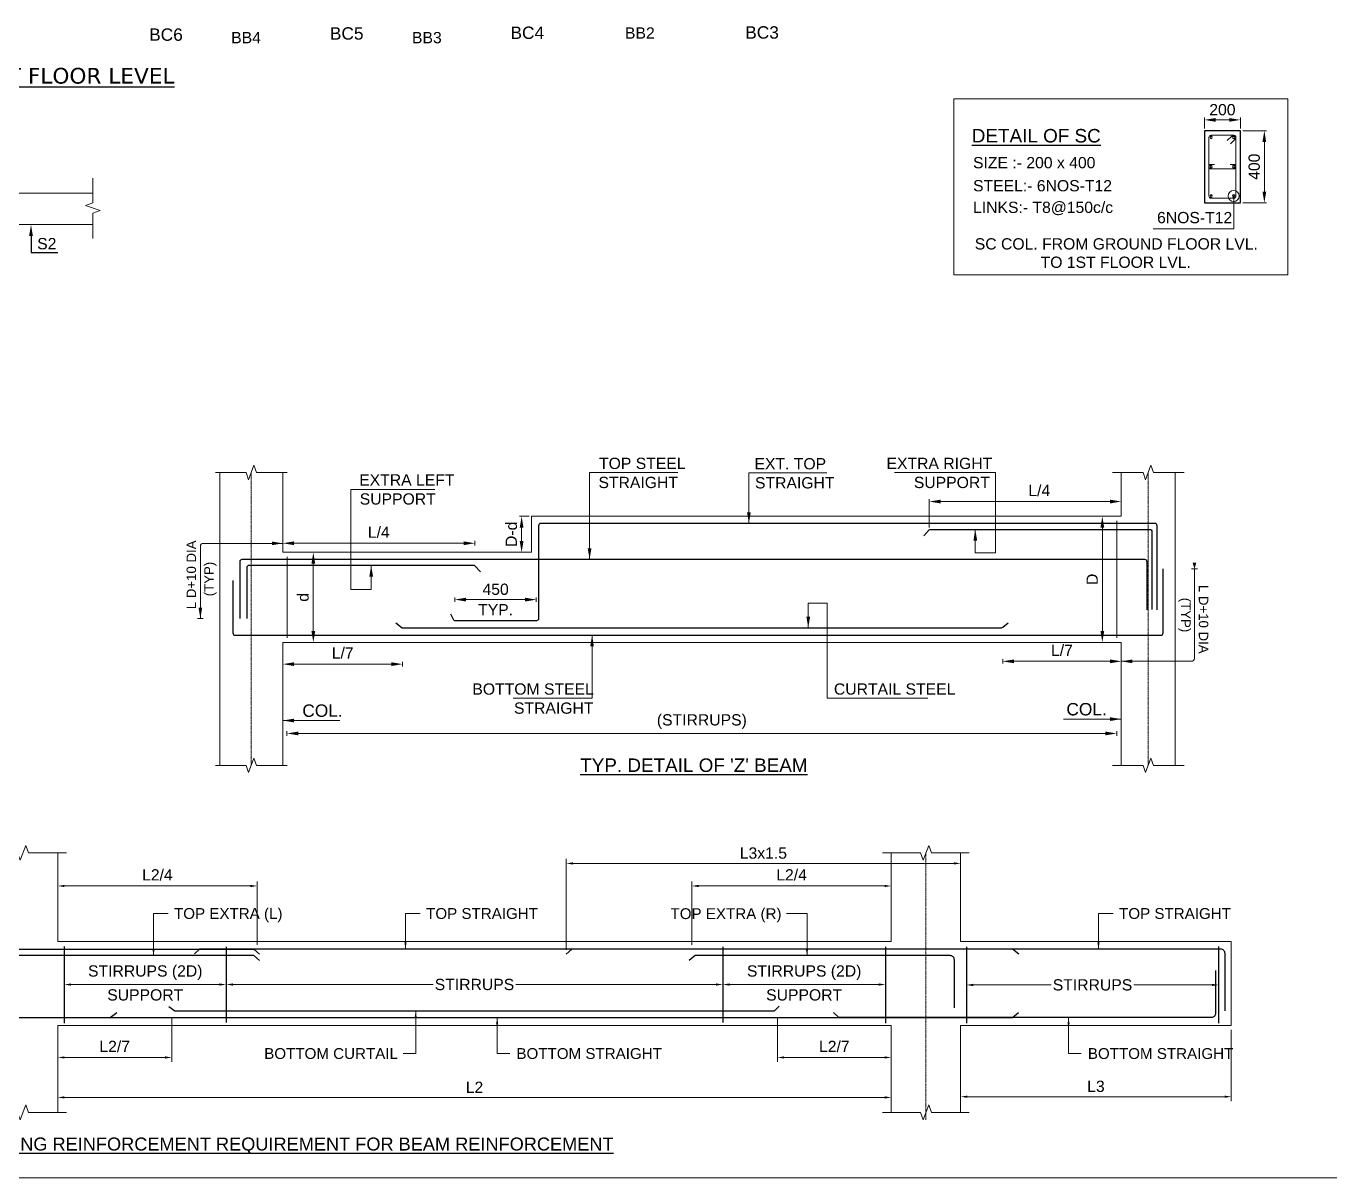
# Model space of a CAD drawing. Header units: metres. Extents: x 212016 to 305808, y -1779784 to -1707414.
# Drawn here: x 235580 to 264535, y -1779784 to -1754215 of the extents above; entities that cross this region are included whole.
import ezdxf
from ezdxf.enums import TextEntityAlignment as Align

# ---------------------------------------------------------------- set-up
doc = ezdxf.new("R2010")
doc.units = ezdxf.units.M
doc.header["$LTSCALE"] = 15
doc.header["$MEASUREMENT"] = 0
doc.header["$PDMODE"] = 35
doc.header["$PDSIZE"] = -10
doc.linetypes.add('DASHDOT', pattern=[25.4, 12.7, -6.35, 0, -6.35])
doc.linetypes.add('HIDDEN', pattern=[0.375, 0.25, -0.125])
for name, color, linetype, lineweight in [('BEAM NO_ASC', 7, 'Continuous', 20), ('BEAM SECTION_ASC', 10, 'Continuous', 9), ('BEAM_ASC', 1, 'Continuous', 20), ('CENTERLINE_ASC', 250, 'DASHDOT', 0), ('COLUMN FLOATING_ASC', 6, 'Continuous', 30), ('COLUMN NO._ASC', 7, 'Continuous', 25), ('COLUMN SECTION_ASC', 132, 'Continuous', 9), ('DIMENSION_ASC', 251, 'Continuous', 9), ('DUCT_ASC', 253, 'HIDDEN', 13), ('HATCH_ASC', 253, 'Continuous', 5), ('LEADER_ASC', 152, 'Continuous', 15), ('LINKS_ASC', 22, 'Continuous', 20), ('NEW COLUMN NO._ ASC', 7, 'Continuous', 25), ('STEEL MAIN_ASC', 4, 'Continuous', 30), ('STIRRUPS_ASC', 22, 'Continuous', 5), ('TEXT HEADER_ASC', 7, 'Continuous', 25), ('TEXT SCHEDULE_ASC', 7, 'Continuous', 5), ('TEXT_ASC', 7, 'Continuous', 25), ('VIEWPORT_ASC', 6, 'Continuous', 15)]:
    doc.layers.add(name, color=color, linetype=linetype, lineweight=lineweight)
doc.layers.add('Link And Stirrups', color=4, linetype='Continuous')
doc.styles.add('3 MM', font='verdana.ttf', dxfattribs={"height": 3})
doc.styles.add('ASC_DIMENSION', font='swiss.ttf', dxfattribs={"height": 250})
doc.styles.add('STANDERD ASC', font='swiss.ttf', dxfattribs={"height": 250})
doc.dimstyles.new('ASC_100mm', dxfattribs={"dimtxt": 250, "dimasz": 250, "dimexe": 50, "dimexo": 50, "dimgap": 100, "dimtad": 1, "dimdec": 0, "dimzin": 0, "dimdsep": 46, "dimtxsty": 'ASC_DIMENSION', "dimcen": 0, "dimclrd": 256, "dimclre": 256, "dimclrt": 7, "dimadec": 0, "dimazin": 0, "dimtfac": 1, "dimtdec": 0, "dimtofl": 0, "dimtmove": 0, "dimatfit": 2, "dimfxl": 1, "dimtolj": 1, "dimtzin": 0, "dimlwd": -1, "dimlwe": -1, "dimarcsym": 1})
doc.dimstyles.new('ASC_MM', dxfattribs={"dimtxt": 210, "dimasz": 150, "dimexe": 50, "dimexo": 50, "dimgap": 100, "dimtad": 1, "dimdec": 0, "dimzin": 0, "dimdsep": 46, "dimtxsty": 'ASC_DIMENSION', "dimcen": 0, "dimclrd": 256, "dimclre": 256, "dimclrt": 7, "dimadec": 0, "dimazin": 0, "dimtfac": 1, "dimtdec": 0, "dimtofl": 0, "dimtmove": 0, "dimatfit": 2, "dimfxl": 1, "dimtolj": 1, "dimtzin": 0, "dimlwd": -1, "dimlwe": -1, "dimarcsym": 1})

# ---------------------------------------------------------------- blocks, each defined once
blk = doc.blocks.new('*D80')
at = {"layer": 'Defpoints', "color": 0, "lineweight": -3, "transparency": 16777216}
for p in [(236282, -1777861), (254794, -1777861), (254794, -1777997)]:
    blk.add_point(p, dxfattribs=at)
at = {"layer": 'DIMENSION_ASC', "transparency": 16777216}
for p, q in [((236282, -1777961), (236282, -1778097)), ((236432, -1777997), (254644, -1777997)), ((254794, -1777961), (254794, -1778097))]:
    blk.add_line(p, q, dxfattribs=at)
at = {"layer": 'DIMENSION_ASC', "lineweight": -3, "transparency": 16777216}
for points in [[(236432, -1777972), (236432, -1778022), (236282, -1777997)], [(254644, -1777972), (254644, -1778022), (254794, -1777997)]]:
    blk.add_solid(points, dxfattribs=at)
at = {"layer": 'DIMENSION_ASC', "color": 7, "transparency": 16777216, "insert": (245538, -1777772), "char_height": 250, "attachment_point": 5, "style": 'ASC_DIMENSION'}
blk.add_mtext('\\A1;L2', dxfattribs=at)
blk = doc.blocks.new('*D82')
at = {"layer": 'Defpoints', "color": 0, "lineweight": -3, "transparency": 16777216}
for p in [(236282, -1773303), (236282, -1773750), (240710, -1774706)]:
    blk.add_point(p, dxfattribs=at)
at = {"layer": 'DIMENSION_ASC', "transparency": 16777216}
for p, q in [((236282, -1773650), (236282, -1773203)), ((240710, -1774606), (240710, -1773203)), ((240560, -1773303), (236432, -1773303))]:
    blk.add_line(p, q, dxfattribs=at)
at = {"layer": 'DIMENSION_ASC', "lineweight": -3, "transparency": 16777216}
for points in [[(236432, -1773278), (236432, -1773328), (236282, -1773303)], [(240560, -1773278), (240560, -1773328), (240710, -1773303)]]:
    blk.add_solid(points, dxfattribs=at)
at = {"layer": 'DIMENSION_ASC', "color": 7, "transparency": 16777216, "insert": (238496, -1773058), "char_height": 250, "attachment_point": 5, "style": 'ASC_DIMENSION'}
blk.add_mtext('\\A1;L2/4', dxfattribs=at)
blk = doc.blocks.new('*D74')
at = {"layer": 'Defpoints', "color": 0, "lineweight": -3, "transparency": 16777216}
for p in [(238813, -1776130), (236282, -1777110), (236282, -1777634)]:
    blk.add_point(p, dxfattribs=at)
at = {"layer": 'DIMENSION_ASC', "transparency": 16777216}
for p, q in [((238813, -1776230), (238813, -1777210)), ((236282, -1777534), (236282, -1777010)), ((238663, -1777110), (236432, -1777110))]:
    blk.add_line(p, q, dxfattribs=at)
at = {"layer": 'DIMENSION_ASC', "lineweight": -3, "transparency": 16777216}
for points in [[(236432, -1777085), (236432, -1777135), (236282, -1777110)], [(238663, -1777085), (238663, -1777135), (238813, -1777110)]]:
    blk.add_solid(points, dxfattribs=at)
at = {"layer": 'DIMENSION_ASC', "color": 7, "transparency": 16777216, "insert": (237548, -1776866), "char_height": 250, "attachment_point": 5, "style": 'ASC_DIMENSION'}
blk.add_mtext('\\A1;L2/7', dxfattribs=at)
blk = doc.blocks.new('*D75')
at = {"layer": 'Defpoints', "color": 0, "lineweight": -3, "transparency": 16777216}
for p in [(252264, -1776130), (254794, -1777110), (254794, -1777634)]:
    blk.add_point(p, dxfattribs=at)
at = {"layer": 'DIMENSION_ASC', "transparency": 16777216}
for p, q in [((252264, -1776230), (252264, -1777210)), ((252414, -1777110), (254644, -1777110)), ((254794, -1777534), (254794, -1777010))]:
    blk.add_line(p, q, dxfattribs=at)
at = {"layer": 'DIMENSION_ASC', "lineweight": -3, "transparency": 16777216}
for points in [[(252414, -1777085), (252414, -1777135), (252264, -1777110)], [(254644, -1777085), (254644, -1777135), (254794, -1777110)]]:
    blk.add_solid(points, dxfattribs=at)
at = {"layer": 'DIMENSION_ASC', "color": 7, "transparency": 16777216, "insert": (253529, -1776866), "char_height": 250, "attachment_point": 5, "style": 'ASC_DIMENSION'}
blk.add_mtext('\\A1;L2/7', dxfattribs=at)
blk = doc.blocks.new('*D76')
at = {"layer": 'Defpoints', "color": 0, "lineweight": -3, "transparency": 16777216}
for p in [(262345, -1776400), (256334, -1777351), (256334, -1777981)]:
    blk.add_point(p, dxfattribs=at)
at = {"layer": 'DIMENSION_ASC', "transparency": 16777216}
for p, q in [((262345, -1776500), (262345, -1778081)), ((256334, -1777451), (256334, -1778081)), ((262195, -1777981), (256484, -1777981))]:
    blk.add_line(p, q, dxfattribs=at)
at = {"layer": 'DIMENSION_ASC', "lineweight": -3, "transparency": 16777216}
for points in [[(256484, -1777956), (256484, -1778006), (256334, -1777981)], [(262195, -1777956), (262195, -1778006), (262345, -1777981)]]:
    blk.add_solid(points, dxfattribs=at)
at = {"layer": 'DIMENSION_ASC', "color": 7, "transparency": 16777216, "insert": (259339, -1777752), "char_height": 250, "attachment_point": 5, "style": 'ASC_DIMENSION'}
blk.add_mtext('\\A1;L3', dxfattribs=at)
blk = doc.blocks.new('*D77')
at = {"layer": 'Defpoints', "color": 0, "lineweight": -3, "transparency": 16777216}
for p in [(254794, -1773303), (254794, -1773750), (250366, -1774706)]:
    blk.add_point(p, dxfattribs=at)
at = {"layer": 'DIMENSION_ASC', "transparency": 16777216}
for p, q in [((250366, -1774606), (250366, -1773203)), ((254794, -1773650), (254794, -1773203)), ((250516, -1773303), (254644, -1773303))]:
    blk.add_line(p, q, dxfattribs=at)
at = {"layer": 'DIMENSION_ASC', "lineweight": -3, "transparency": 16777216}
for points in [[(250516, -1773278), (250516, -1773328), (250366, -1773303)], [(254644, -1773278), (254644, -1773328), (254794, -1773303)]]:
    blk.add_solid(points, dxfattribs=at)
at = {"layer": 'DIMENSION_ASC', "color": 7, "transparency": 16777216, "insert": (252580, -1773058), "char_height": 250, "attachment_point": 5, "style": 'ASC_DIMENSION'}
blk.add_mtext('\\A1;L2/4', dxfattribs=at)
blk = doc.blocks.new('*D87')
at = {"layer": 'Defpoints', "color": 0, "lineweight": -3, "transparency": 16777216}
for p in [(247574, -1772802), (256334, -1774532), (247574, -1774818)]:
    blk.add_point(p, dxfattribs=at)
at = {"layer": 'DIMENSION_ASC', "transparency": 16777216}
for p, q in [((247574, -1774718), (247574, -1772702)), ((256184, -1772802), (247724, -1772802)), ((256334, -1774432), (256334, -1772702))]:
    blk.add_line(p, q, dxfattribs=at)
at = {"layer": 'DIMENSION_ASC', "lineweight": -3, "transparency": 16777216}
for points in [[(247724, -1772777), (247724, -1772827), (247574, -1772802)], [(256184, -1772777), (256184, -1772827), (256334, -1772802)]]:
    blk.add_solid(points, dxfattribs=at)
at = {"layer": 'DIMENSION_ASC', "color": 7, "transparency": 16777216, "insert": (251954, -1772574), "char_height": 250, "attachment_point": 5, "style": 'ASC_DIMENSION'}
blk.add_mtext('\\A1;L3x1.5', dxfattribs=at)
blk = doc.blocks.new('*D84')
at = {"layer": 'Defpoints', "color": 0, "lineweight": -3, "transparency": 16777216}
for p in [(236428, -1775491), (240023, -1775491), (240023, -1775491)]:
    blk.add_point(p, dxfattribs=at)
at = {"layer": 'DIMENSION_ASC', "transparency": 16777216}
blk.add_line((236578, -1775491), (239873, -1775491), dxfattribs=at)
at = {"layer": 'DIMENSION_ASC', "lineweight": -3, "transparency": 16777216}
for points in [[(236578, -1775466), (236578, -1775516), (236428, -1775491)], [(239873, -1775466), (239873, -1775516), (240023, -1775491)]]:
    blk.add_solid(points, dxfattribs=at)
at = {"layer": 'DIMENSION_ASC', "color": 7, "transparency": 16777216, "char_height": 250, "attachment_point": 5, "style": 'ASC_DIMENSION'}
for s, insert in [('\\A1;STIRRUPS (2D)', (238226, -1775227)), ('\\A1;SUPPORT', (238226, -1775723))]:
    blk.add_mtext(s, dxfattribs=dict(at, insert=insert))
blk = doc.blocks.new('*D85')
at = {"layer": 'Defpoints', "color": 0, "lineweight": -3, "transparency": 16777216}
for p in [(240023, -1775491), (251053, -1775483), (251053, -1775491)]:
    blk.add_point(p, dxfattribs=at)
at = {"layer": 'DIMENSION_ASC', "transparency": 16777216}
for p, q in [((240173, -1775491), (244621, -1775491)), ((250903, -1775491), (246455, -1775491)), ((251053, -1775483), (251053, -1775491))]:
    blk.add_line(p, q, dxfattribs=at)
at = {"layer": 'DIMENSION_ASC', "lineweight": -3, "transparency": 16777216}
for points in [[(240173, -1775466), (240173, -1775516), (240023, -1775491)], [(250903, -1775466), (250903, -1775516), (251053, -1775491)]]:
    blk.add_solid(points, dxfattribs=at)
at = {"layer": 'DIMENSION_ASC', "color": 7, "transparency": 16777216, "insert": (245538, -1775491), "char_height": 250, "attachment_point": 5, "style": 'ASC_DIMENSION'}
blk.add_mtext('\\A1;STIRRUPS', dxfattribs=at)
blk = doc.blocks.new('*D86')
at = {"layer": 'Defpoints', "color": 0, "lineweight": -3, "transparency": 16777216}
for p in [(251053, -1775483), (254665, -1775491), (254665, -1775492)]:
    blk.add_point(p, dxfattribs=at)
at = {"layer": 'DIMENSION_ASC', "transparency": 16777216}
for p, q in [((251053, -1775483), (251053, -1775491)), ((251203, -1775491), (254515, -1775491)), ((254665, -1775492), (254665, -1775491))]:
    blk.add_line(p, q, dxfattribs=at)
at = {"layer": 'DIMENSION_ASC', "lineweight": -3, "transparency": 16777216}
for points in [[(251203, -1775466), (251203, -1775516), (251053, -1775491)], [(254515, -1775466), (254515, -1775516), (254665, -1775491)]]:
    blk.add_solid(points, dxfattribs=at)
at = {"layer": 'DIMENSION_ASC', "color": 7, "transparency": 16777216, "char_height": 250, "attachment_point": 5, "style": 'ASC_DIMENSION'}
for s, insert in [('\\A1;STIRRUPS (2D)', (252859, -1775227)), ('\\A1;SUPPORT', (252859, -1775723))]:
    blk.add_mtext(s, dxfattribs=dict(at, insert=insert))
blk = doc.blocks.new('*D92')
at = {"layer": 'Defpoints', "color": 0, "lineweight": -3, "transparency": 16777216}
for p in [(256463, -1775500), (262063, -1775500), (262063, -1775500)]:
    blk.add_point(p, dxfattribs=at)
at = {"layer": 'DIMENSION_ASC', "transparency": 16777216}
for p, q in [((256613, -1775500), (258346, -1775500)), ((261913, -1775500), (260179, -1775500))]:
    blk.add_line(p, q, dxfattribs=at)
at = {"layer": 'DIMENSION_ASC', "lineweight": -3, "transparency": 16777216}
for points in [[(256613, -1775475), (256613, -1775525), (256463, -1775500)], [(261913, -1775475), (261913, -1775525), (262063, -1775500)]]:
    blk.add_solid(points, dxfattribs=at)
at = {"layer": 'DIMENSION_ASC', "color": 7, "transparency": 16777216, "insert": (259263, -1775500), "char_height": 250, "attachment_point": 5, "style": 'ASC_DIMENSION'}
blk.add_mtext('\\A1;STIRRUPS', dxfattribs=at)
blk = doc.blocks.new('*D93')
at = {"layer": 'Defpoints', "color": 0, "lineweight": -3, "transparency": 16777216}
for p in [(259901, -1765096), (259481, -1767896), (259901, -1767896)]:
    blk.add_point(p, dxfattribs=at)
at = {"layer": 'DIMENSION_ASC', "transparency": 16777216}
for p, q in [((259531, -1765096), (259431, -1765096)), ((259481, -1765346), (259481, -1767646)), ((259531, -1767896), (259431, -1767896))]:
    blk.add_line(p, q, dxfattribs=at)
at = {"layer": 'DIMENSION_ASC', "lineweight": -3, "transparency": 16777216}
for points in [[(259439, -1765346), (259523, -1765346), (259481, -1765096)], [(259439, -1767646), (259523, -1767646), (259481, -1767896)]]:
    blk.add_solid(points, dxfattribs=at)
at = {"layer": 'DIMENSION_ASC', "color": 7, "transparency": 16777216, "insert": (259256, -1766496), "char_height": 250, "attachment_point": 5, "rotation": 90, "style": 'ASC_DIMENSION'}
blk.add_mtext('\\A1;D', dxfattribs=at)
blk = doc.blocks.new('*D94')
at = {"layer": 'Defpoints', "color": 0, "lineweight": -3, "transparency": 16777216}
for p in [(241373, -1767775), (259801, -1767775), (259801, -1769917)]:
    blk.add_point(p, dxfattribs=at)
at = {"layer": 'DIMENSION_ASC', "transparency": 16777216}
for p, q in [((241373, -1769867), (241373, -1769967)), ((241623, -1769917), (259551, -1769917)), ((259801, -1769867), (259801, -1769967))]:
    blk.add_line(p, q, dxfattribs=at)
at = {"layer": 'DIMENSION_ASC', "lineweight": -3, "transparency": 16777216}
for points in [[(241623, -1769876), (241623, -1769959), (241373, -1769917)], [(259551, -1769876), (259551, -1769959), (259801, -1769917)]]:
    blk.add_solid(points, dxfattribs=at)
at = {"layer": 'DIMENSION_ASC', "color": 7, "transparency": 16777216, "insert": (250587, -1769653), "char_height": 250, "attachment_point": 5, "style": 'ASC_DIMENSION'}
blk.add_mtext('\\A1;(STIRRUPS)', dxfattribs=at)
blk = doc.blocks.new('*D98')
at = {"layer": 'Defpoints', "color": 0, "lineweight": -3, "transparency": 16777216}
for p in [(245102, -1766946), (245102, -1767416), (246911, -1767416)]:
    blk.add_point(p, dxfattribs=at)
at = {"layer": 'DIMENSION_ASC', "transparency": 16777216}
for p, q in [((245102, -1766996), (245102, -1766896)), ((246661, -1766946), (245352, -1766946)), ((246911, -1766996), (246911, -1766896))]:
    blk.add_line(p, q, dxfattribs=at)
at = {"layer": 'DIMENSION_ASC', "lineweight": -3, "transparency": 16777216}
for points in [[(245352, -1766904), (245352, -1766988), (245102, -1766946)], [(246661, -1766904), (246661, -1766988), (246911, -1766946)]]:
    blk.add_solid(points, dxfattribs=at)
at = {"layer": 'DIMENSION_ASC', "color": 7, "transparency": 16777216, "char_height": 250, "attachment_point": 5, "style": 'ASC_DIMENSION'}
for s, insert in [('\\A1;450', (246007, -1766718)), ('\\A1;TYP.', (246007, -1767171))]:
    blk.add_mtext(s, dxfattribs=dict(at, insert=insert))
blk = doc.blocks.new('*D95')
at = {"layer": 'Defpoints', "color": 0, "lineweight": -3, "transparency": 16777216}
for p in [(257269, -1767555), (259901, -1767896), (259901, -1768316)]:
    blk.add_point(p, dxfattribs=at)
at = {"layer": 'DIMENSION_ASC', "transparency": 16777216}
for p, q in [((257269, -1768266), (257269, -1768366)), ((259901, -1768266), (259901, -1768366)), ((257519, -1768316), (259651, -1768316))]:
    blk.add_line(p, q, dxfattribs=at)
at = {"layer": 'DIMENSION_ASC', "lineweight": -3, "transparency": 16777216}
for points in [[(257519, -1768274), (257519, -1768358), (257269, -1768316)], [(259651, -1768274), (259651, -1768358), (259901, -1768316)]]:
    blk.add_solid(points, dxfattribs=at)
at = {"layer": 'DIMENSION_ASC', "color": 7, "transparency": 16777216, "insert": (258585, -1768072), "char_height": 250, "attachment_point": 5, "style": 'ASC_DIMENSION'}
blk.add_mtext('\\A1;L/7', dxfattribs=at)
blk = doc.blocks.new('*D96')
at = {"layer": 'Defpoints', "color": 0, "lineweight": -3, "transparency": 16777216}
for p in [(243941, -1767576), (241281, -1767896), (241281, -1768379)]:
    blk.add_point(p, dxfattribs=at)
at = {"layer": 'DIMENSION_ASC', "transparency": 16777216}
for p, q in [((241281, -1768329), (241281, -1768429)), ((243691, -1768379), (241531, -1768379)), ((243941, -1768329), (243941, -1768429))]:
    blk.add_line(p, q, dxfattribs=at)
at = {"layer": 'DIMENSION_ASC', "lineweight": -3, "transparency": 16777216}
for points in [[(241531, -1768337), (241531, -1768420), (241281, -1768379)], [(243691, -1768337), (243691, -1768420), (243941, -1768379)]]:
    blk.add_solid(points, dxfattribs=at)
at = {"layer": 'DIMENSION_ASC', "color": 7, "transparency": 16777216, "insert": (242611, -1768134), "char_height": 250, "attachment_point": 5, "style": 'ASC_DIMENSION'}
blk.add_mtext('\\A1;L/7', dxfattribs=at)
blk = doc.blocks.new('*D99')
at = {"layer": 'Defpoints', "color": 0, "lineweight": -3, "transparency": 16777216}
for p in [(245544, -1765695), (241281, -1766056), (245544, -1766194)]:
    blk.add_point(p, dxfattribs=at)
at = {"layer": 'DIMENSION_ASC', "transparency": 16777216}
for p, q in [((241281, -1765745), (241281, -1765645)), ((241531, -1765695), (245294, -1765695)), ((245544, -1765745), (245544, -1765645))]:
    blk.add_line(p, q, dxfattribs=at)
at = {"layer": 'DIMENSION_ASC', "lineweight": -3, "transparency": 16777216}
for points in [[(241531, -1765653), (241531, -1765737), (241281, -1765695)], [(245294, -1765653), (245294, -1765737), (245544, -1765695)]]:
    blk.add_solid(points, dxfattribs=at)
at = {"layer": 'DIMENSION_ASC', "color": 7, "transparency": 16777216, "insert": (243413, -1765451), "char_height": 250, "attachment_point": 5, "style": 'ASC_DIMENSION'}
blk.add_mtext('\\A1;L/4', dxfattribs=at)
blk = doc.blocks.new('*D97')
at = {"layer": 'Defpoints', "color": 0, "lineweight": -3, "transparency": 16777216}
for p in [(241281, -1765896), (241281, -1767896), (241959, -1767896)]:
    blk.add_point(p, dxfattribs=at)
at = {"layer": 'DIMENSION_ASC', "transparency": 16777216}
for p, q in [((241909, -1765896), (242009, -1765896)), ((241959, -1766146), (241959, -1767646)), ((241909, -1767896), (242009, -1767896))]:
    blk.add_line(p, q, dxfattribs=at)
at = {"layer": 'DIMENSION_ASC', "lineweight": -3, "transparency": 16777216}
for points in [[(241917, -1766146), (242001, -1766146), (241959, -1765896)], [(241917, -1767646), (242001, -1767646), (241959, -1767896)]]:
    blk.add_solid(points, dxfattribs=at)
at = {"layer": 'DIMENSION_ASC', "color": 7, "transparency": 16777216, "insert": (241731, -1766896), "char_height": 250, "attachment_point": 5, "rotation": 90, "style": 'ASC_DIMENSION'}
blk.add_mtext('\\A1;d', dxfattribs=at)
blk = doc.blocks.new('*D100')
at = {"layer": 'Defpoints', "color": 0, "lineweight": -3, "transparency": 16777216}
for p in [(246584, -1765096), (246801, -1765096), (246801, -1765896)]:
    blk.add_point(p, dxfattribs=at)
at = {"layer": 'DIMENSION_ASC', "transparency": 16777216}
for p, q in [((246751, -1765096), (246534, -1765096)), ((246584, -1765646), (246584, -1765346)), ((246751, -1765896), (246534, -1765896))]:
    blk.add_line(p, q, dxfattribs=at)
at = {"layer": 'DIMENSION_ASC', "lineweight": -3, "transparency": 16777216}
for points in [[(246543, -1765346), (246626, -1765346), (246584, -1765096)], [(246543, -1765646), (246626, -1765646), (246584, -1765896)]]:
    blk.add_solid(points, dxfattribs=at)
at = {"layer": 'DIMENSION_ASC', "color": 7, "transparency": 16777216, "insert": (246357, -1765496), "char_height": 250, "attachment_point": 5, "rotation": 90, "style": 'ASC_DIMENSION'}
blk.add_mtext('\\A1;D-d', dxfattribs=at)
blk = doc.blocks.new('*D101')
at = {"layer": 'Defpoints', "color": 0, "lineweight": -3, "transparency": 16777216}
for p in [(259901, -1764769), (259901, -1765096), (255639, -1765394)]:
    blk.add_point(p, dxfattribs=at)
at = {"layer": 'DIMENSION_ASC', "transparency": 16777216}
for p, q in [((255639, -1765344), (255639, -1764719)), ((255889, -1764769), (259651, -1764769)), ((259901, -1765046), (259901, -1764719))]:
    blk.add_line(p, q, dxfattribs=at)
at = {"layer": 'DIMENSION_ASC', "lineweight": -3, "transparency": 16777216}
for points in [[(255889, -1764728), (255889, -1764811), (255639, -1764769)], [(259651, -1764728), (259651, -1764811), (259901, -1764769)]]:
    blk.add_solid(points, dxfattribs=at)
at = {"layer": 'DIMENSION_ASC', "color": 7, "transparency": 16777216, "insert": (258081, -1764525), "char_height": 250, "attachment_point": 5, "style": 'ASC_DIMENSION'}
blk.add_mtext('\\A1;L/4', dxfattribs=at)
blk = doc.blocks.new('_Origin')
at = {"color": 0, "linetype": 'ByBlock', "lineweight": -2}
blk.add_line((0, 0), (-1, 0), dxfattribs=at)
blk.add_circle((0, 0), 0.5, dxfattribs=at)

msp = doc.modelspace()

# ---------------------------------------------------------------- linework, layer by layer
at = {"layer": 'BEAM SECTION_ASC'}
msp.add_line((259901.4, -1767896.2), (241281.4, -1767896.2), dxfattribs=at)
at = {"layer": 'BEAM SECTION_ASC', "ltscale": 10}
for p, q in [((236282.1, -1774532.3), (254794.1, -1774532.3)), ((256334.3, -1774532.3), (262344.6, -1774532.3)), ((262344.6, -1776399.8), (262344.6, -1774532.3)), ((236282.1, -1776399.8), (254794.1, -1776399.8)), ((256334.3, -1776399.8), (262344.6, -1776399.8))]:
    msp.add_line(p, q, dxfattribs=at)
at = {"layer": 'BEAM SECTION_ASC'}
msp.add_lwpolyline([(241281.4, -1765896.2), (246801.4, -1765896.2), (246801.4, -1765096.2), (259901.4, -1765096.2)], dxfattribs=at)
at = {"layer": 'BEAM_ASC', "color": 8}
for p, q in [((237063.4, -1757589.4, 0), (237063.4, -1758135.6, 0)), ((237063.4, -1758135.6, 0), (236902.6, -1758194.1, 0)), ((236902.6, -1758194.1, 0), (237224.1, -1758311.1, 0)), ((237224.1, -1758311.1, 0), (237063.4, -1758369.6, 0)), ((237063.4, -1758369.6, 0), (237063.4, -1758932.6, 0))]:
    msp.add_line(p, q, dxfattribs=at)
at = {"layer": 'BEAM_ASC'}
for p, q in [((237063.4, -1757921.1, 0), (234584.1, -1757921.1, 0)), ((237063.4, -1758621.1, 0), (234584.1, -1758621.1, 0))]:
    msp.add_line(p, q, dxfattribs=at)
at = {"layer": 'CENTERLINE_ASC', "ltscale": 0.05}
for p, q in [((240581.4, -1764123.4), (240581.4, -1770625.8)), ((260501.4, -1764123.4), (260501.4, -1770625.8)), ((255564.2, -1772568.5), (255564.2, -1778494.7))]:
    msp.add_line(p, q, dxfattribs=at)
at = {"layer": 'COLUMN FLOATING_ASC', "ltscale": 5}
for p, q in [((261747.8, -1756536.9), (261747.8, -1758136.9)), ((262547.8, -1756536.9), (261747.8, -1756536.9)), ((262547.8, -1758136.9), (262547.8, -1756536.9)), ((261747.8, -1758136.9), (262547.8, -1758136.9))]:
    msp.add_line(p, q, dxfattribs=at)
at = {"layer": 'COLUMN SECTION_ASC'}
for p, q in [((239881.4, -1764123.4), (239881.4, -1770625.8)), ((241281.4, -1764123.4), (241281.4, -1765896.2)), ((259901.4, -1764123.4), (259901.4, -1765096.2)), ((259901.4, -1764123.4), (259901.4, -1765096.2)), ((261101.4, -1764123.4), (261101.4, -1770625.8)), ((241281.4, -1767896.2), (241281.4, -1770625.8)), ((259901.4, -1767896.2), (259901.4, -1770625.8))]:
    msp.add_line(p, q, dxfattribs=at)
at = {"layer": 'COLUMN SECTION_ASC', "ltscale": 10}
for p, q in [((236282.1, -1774532.3), (236282.1, -1772568.5)), ((254794.1, -1774532.3), (254794.1, -1772568.5)), ((256334.3, -1774532.3), (256334.3, -1772568.5)), ((236282.1, -1778328.4), (236282.1, -1776399.8)), ((254794.1, -1778328.4), (254794.1, -1776399.8)), ((256334.3, -1778328.4), (256334.3, -1776399.8))]:
    msp.add_line(p, q, dxfattribs=at)
at = {"layer": 'DIMENSION_ASC', "linetype": 'ByBlock'}
for p, q in [((261747.8, -1756486.9), (261747.8, -1756247.2)), ((261997.8, -1756297.2), (262297.8, -1756297.2)), ((262547.8, -1756486.9), (262547.8, -1756247.2)), ((262597.8, -1756536.9), (263129.1, -1756536.9)), ((263079.1, -1756786.9), (263079.1, -1757886.9)), ((262597.8, -1758136.9), (263129.1, -1758136.9))]:
    msp.add_line(p, q, dxfattribs=at)
at = {"layer": 'DIMENSION_ASC'}
for p, q in [((241281.4, -1765762.2), (241281.4, -1765632.2)), ((261461.8, -1766265.8), (261591.8, -1766265.8)), ((239515.3, -1767368.5), (239385.3, -1767368.5)), ((259901.4, -1768251), (259901.4, -1768381))]:
    msp.add_line(p, q, dxfattribs=at)
msp.add_lwpolyline([(262397.8, -1758236.9), (262397.8, -1758715.9), (260606.4, -1758715.9)], dxfattribs=at)
at = {"layer": 'DIMENSION_ASC', "lineweight": -3, "elevation": 0}
msp.add_lwpolyline([(235689.1, -1758871.1), (235689.1, -1759238.4), (236282.6, -1759238.4)], dxfattribs=at)
at = {"layer": 'DIMENSION_ASC'}
for points in [[(239450.3, -1767368.5), (239450.3, -1765762.2, -0.4142136), (239515.3, -1765697.2), (241281.4, -1765697.2)], [(261526.8, -1766265.8), (261526.8, -1768251, -0.4142136), (261461.8, -1768316), (259901.4, -1768316)]]:
    msp.add_lwpolyline(points, format="xyb", dxfattribs=at)
at = {"layer": 'DIMENSION_ASC', "lineweight": -3}
for points in [[(261997.8, -1756255.5), (261997.8, -1756338.8), (261747.8, -1756297.2)], [(262297.8, -1756338.8), (262297.8, -1756255.5), (262547.8, -1756297.2)], [(263120.7, -1756786.9), (263037.4, -1756786.9), (263079.1, -1756536.9)], [(263037.4, -1757886.9), (263120.7, -1757886.9), (263079.1, -1758136.9)], [(235647.5, -1758871.1, 0), (235689.1, -1758621.1, 0), (235730.8, -1758871.1, 0)]]:
    msp.add_solid(points, dxfattribs=at)
at = {"layer": 'DIMENSION_ASC'}
for points in [[(241037.7, -1765656.6), (241037.7, -1765737.9), (241281.4, -1765697.2)], [(261486.2, -1766125.8), (261567.4, -1766125.8), (261526.8, -1766265.8)], [(239490.9, -1767124.8), (239409.7, -1767124.8), (239450.3, -1767368.5)], [(260145.2, -1768356.7), (260145.2, -1768275.4), (259901.4, -1768316)]]:
    msp.add_solid(points, dxfattribs=at)
at = {"layer": 'DUCT_ASC', "color": 3, "linetype": 'ByBlock'}
for p, q in [((256180.6, -1755831.7), (263597.3, -1755831.7)), ((256180.6, -1759736.3), (256180.6, -1755831.7)), ((263597.3, -1755831.7), (263597.3, -1759736.3)), ((263597.3, -1759736.3), (256180.6, -1759736.3))]:
    msp.add_line(p, q, dxfattribs=at)
at = {"layer": 'HATCH_ASC', "linetype": 'Continuous'}
for points in [[(239783.8, -1764123.4), (240464.4, -1764123.4), (240522.9, -1764284.1), (240639.9, -1763962.7), (240698.4, -1764123.4), (241379, -1764123.4)], [(259703.8, -1764123.4), (260384.4, -1764123.4), (260442.9, -1764284.1), (260559.9, -1763962.7), (260618.4, -1764123.4), (261299, -1764123.4)], [(239783.8, -1770625.8), (240464.4, -1770625.8), (240522.9, -1770786.6), (240639.9, -1770465.1), (240698.4, -1770625.8), (241379, -1770625.8)], [(259703.8, -1770625.8), (260384.4, -1770625.8), (260442.9, -1770786.6), (260559.9, -1770465.1), (260618.4, -1770625.8), (261299, -1770625.8)], [(234549.4, -1772568.5), (235391.6, -1772568.5), (235451.8, -1772733.8), (235572.1, -1772403.2), (235632.3, -1772568.5), (236474.6, -1772568.5)], [(254601.6, -1772568.5), (255443.9, -1772568.5), (255504, -1772733.8), (255624.4, -1772403.2), (255684.5, -1772568.5), (256526.8, -1772568.5)], [(234549.4, -1778328.4), (235391.6, -1778328.4), (235451.8, -1778493.7), (235572.1, -1778163.1), (235632.3, -1778328.4), (236474.6, -1778328.4)], [(254601.6, -1778328.4), (255443.9, -1778328.4), (255504, -1778493.7), (255624.4, -1778163.1), (255684.5, -1778328.4), (256526.8, -1778328.4)]]:
    msp.add_lwpolyline(points, dxfattribs=at)
at = {"layer": 'Link And Stirrups'}
for centre, start, end in [((261897.8, -1756686.9), 90, 270), ((261897.8, -1756686.9), 270, 90), ((262397.8, -1756686.9), 90, 270), ((262397.8, -1756686.9), 270, 90), ((261897.8, -1757336.9), 90, 270), ((261897.8, -1757336.9), 270, 90), ((262397.8, -1757336.9), 90, 270), ((262397.8, -1757336.9), 270, 90), ((261897.8, -1757986.9), 90, 270), ((261897.8, -1757986.9), 270, 90), ((262397.8, -1757986.9), 90, 270), ((262397.8, -1757986.9), 270, 90)]:
    msp.add_arc(centre, 25, start, end, dxfattribs=at)
at = {"layer": 'LINKS_ASC'}
for p, q in [((259801.4, -1765196.2), (259801.4, -1767796.2)), ((241381.4, -1765996.2), (241381.4, -1767796.2))]:
    msp.add_line(p, q, dxfattribs=at)
at = {"layer": 'STEEL MAIN_ASC'}
for points in [[(260696.8, -1767175), (260696.8, -1765306.2, 0.4142136), (260646.8, -1765256.2), (247011.4, -1765256.2, 0.4142136), (246961.4, -1765306.2), (246961.4, -1767366.2, -0.4142136), (246911.4, -1767416.2), (245101.9, -1767416.2, -0.2849616), (245079.5, -1767402.3), (245012, -1767266.2)], [(255514.6, -1765531), (255639, -1765394.3, -0.2112101), (255657.5, -1765386.2), (260533.7, -1765386.2, -0.4142136), (260583.7, -1765436.2), (260583.7, -1767167.7)], [(240174, -1766519.9), (240174, -1767686.2, 0.4142136), (240224, -1767736.2), (260778.3, -1767736.2, 0.4142136), (260828.3, -1767686.2), (260828.3, -1766265.8)], [(260475.3, -1767175), (260475.3, -1766106.2, 0.4142136), (260425.3, -1766056.2), (240373.9, -1766056.2, 0.4142136), (240323.9, -1766106.2), (240323.9, -1767368.5)], [(245668.2, -1766331), (245543.8, -1766194.3, 0.2112101), (245525.4, -1766186.2), (240531.4, -1766186.2, 0.4142136), (240481.4, -1766236.2), (240481.4, -1767368.5)], [(243792.2, -1767458), (243934.6, -1767570.7, 0.1690484), (243950.1, -1767576.2), (257206.6, -1767576.2, 0.1690484), (257268.7, -1767554.5), (257390.6, -1767458)], [(215030.6, -1775969.9), (215030.6, -1774802.6, -0.4142136), (215126.9, -1774706.3), (240638.7, -1774706.3), (240761, -1774817.9)], [(262206.2, -1776074.6), (262206.2, -1774802.6, 0.4142136), (262110, -1774706.3), (247701.4, -1774706.3), (247574, -1774817.9)], [(256195.9, -1776008.4), (256195.9, -1774945.5, 0.4142136), (256099.7, -1774849.3), (250437.5, -1774849.3), (250309, -1774960.9)], [(215242.3, -1775178.5), (215242.3, -1776129.4, 0.4142136), (215338.6, -1776225.7), (237449.4, -1776225.7), (237598.1, -1776114.1)], [(261994.5, -1775178.5), (261994.5, -1776129.4, -0.4142136), (261898.3, -1776225.7), (253626.7, -1776225.7), (253511.1, -1776114.1)]]:
    msp.add_lwpolyline(points, format="xyb", dxfattribs=at)
for points in [[(240762.9, -1774960.9), (240638.7, -1774849.3), (230337.2, -1774849.3), (230149.7, -1774960.9)], [(257628.2, -1774817.9), (257484.8, -1774706.3), (239428.4, -1774706.3), (239317.9, -1774810.4)], [(233436, -1776114.1), (233591.4, -1776225.7), (257484.8, -1776225.7), (257617.5, -1776114.1)], [(252305.2, -1775971.7), (252192.4, -1776083.4), (238883.8, -1776082.2), (238750.7, -1775985.9)]]:
    msp.add_lwpolyline(points, dxfattribs=at)
at = {"layer": 'STIRRUPS_ASC'}
for p, q in [((261847.8, -1757986.9), (261847.8, -1756686.9)), ((261897.8, -1756636.9), (262397.8, -1756636.9)), ((262256.4, -1756757.6), (262362.5, -1756651.6)), ((262433.2, -1756722.3), (262327.1, -1756828.3)), ((262447.8, -1756686.9), (262447.8, -1757986.9)), ((261897.8, -1757286.9), (261972.8, -1757286.9)), ((262322.8, -1757286.9), (262397.8, -1757286.9)), ((262397.8, -1757386.9), (261897.8, -1757386.9)), ((262397.8, -1758036.9), (261897.8, -1758036.9))]:
    msp.add_line(p, q, dxfattribs=at)
at = {"layer": 'STIRRUPS_ASC', "lineweight": 25, "ltscale": 10}
for p, q in [((236427.6, -1774650.2), (236427.6, -1776348.4)), ((240023.4, -1774650.6), (240023.4, -1776332.2)), ((251052.7, -1774650.6), (251052.7, -1776332.2)), ((254665.5, -1774653.3), (254665.5, -1776347)), ((256462.9, -1774653.3), (256462.9, -1776347)), ((262062.5, -1774650.2), (262062.5, -1776348.4))]:
    msp.add_line(p, q, dxfattribs=at)
at = {"layer": 'STIRRUPS_ASC'}
for centre, start, end in [((261897.8, -1756686.9), 90, 180), ((262397.8, -1756686.9), 360, 135), ((262397.8, -1756686.9), 315, 90), ((261897.8, -1757336.9), 90, 270), ((262397.8, -1757336.9), 270, 90), ((261897.8, -1757986.9), 180, 270), ((262397.8, -1757986.9), 270, 0)]:
    msp.add_arc(centre, 50, start, end, dxfattribs=at)
at = {"layer": 'VIEWPORT_ASC'}
msp.add_line((305807.8, -1779782.6, 4047.6), (212015.7, -1779783.6, 4047.6), dxfattribs=at)

# ---------------------------------------------------------------- block references
at = {"layer": 'DIMENSION_ASC', "xscale": 250, "yscale": 250, "zscale": 250, "rotation": 90}
msp.add_blockref('_Origin', (262397.8, -1757986.9), dxfattribs=at)

# ---------------------------------------------------------------- texts
at = {"color": 4, "style": '3 MM'}
msp.add_text('%%UFIRST FLOOR LEVEL', height=350, dxfattribs=at).set_placement((234118.8, -1755492.1, 4047.6))
at = {"layer": 'BEAM NO_ASC', "style": 'STANDERD ASC'}
for s, p in [('BB4', (240465, -1754670.9, 0)), ('BB3', (244480, -1754670.8, 0)), ('BB2', (249210, -1754568.5, 0)), ('S2', (236039.9, -1759244.3, 0))]:
    msp.add_text(s, height=250, rotation=360, dxfattribs=at).set_placement(p, align=Align.BOTTOM_CENTER)
at = {"layer": 'COLUMN NO._ASC', "color": 150, "style": 'STANDERD ASC'}
for p in [(242162.9, -1769630.6), (259131.5, -1769599)]:
    msp.add_text('COL.', height=275, dxfattribs=at).set_placement(p, align=Align.BOTTOM_CENTER)
at = {"layer": 'DIMENSION_ASC', "color": 7, "insert": (262147.8, -1756072.2), "char_height": 250, "attachment_point": 5, "style": 'ASC_DIMENSION'}
msp.add_mtext('\\A1;200', dxfattribs=at)
at = {"layer": 'DIMENSION_ASC', "color": 7, "insert": (262854.1, -1757336.9), "char_height": 250, "attachment_point": 5, "rotation": 90, "style": 'ASC_DIMENSION'}
msp.add_mtext('\\A1;400', dxfattribs=at)
at = {"layer": 'NEW COLUMN NO._ ASC', "color": 3, "style": 'STANDERD ASC'}
for s, p in [('BC6', (238686.9, -1754624, 4047.6)), ('BC5', (242700.8, -1754598.6, 0)), ('BC4', (246710.8, -1754582.8, 0)), ('BC3', (251924.4, -1754576.5, 0))]:
    msp.add_text(s, height=275, dxfattribs=at).set_placement(p, align=Align.BOTTOM_CENTER)
at = {"layer": 'TEXT HEADER_ASC', "color": 1, "style": 'STANDERD ASC'}
msp.add_text('%%UDETAIL OF SC', height=300, dxfattribs=at).set_placement((256582, -1756648.6), align=Align.MIDDLE_LEFT)
at = {"layer": 'TEXT HEADER_ASC', "style": 'STANDERD ASC'}
msp.add_text("%%UTYP. DETAIL OF 'Z' BEAM", height=300, dxfattribs=at).set_placement((247885.4, -1770772))
msp.add_text('%%UTYPICAL DETAILS OF SPECIAL CONFINING REINFORCEMENT REQUIREMENT FOR BEAM REINFORCEMENT', height=288.783, dxfattribs=at).set_placement((227716.3, -1779262.3), align=Align.BOTTOM_LEFT)
at = {"layer": 'TEXT SCHEDULE_ASC', "style": 'STANDERD ASC'}
for s, p in [('SIZE :- 200 x 400', (256609.7, -1757246.4)), ('STEEL:- 6NOS-T12', (256609.7, -1757758.3)), ('LINKS:- T8@150c/c', (256609.7, -1758238)), ('6NOS-T12', (260696.6, -1758465.9))]:
    msp.add_text(s, height=250, dxfattribs=at).set_placement(p, align=Align.MIDDLE_LEFT)
for s, p in [('SC COL. FROM GROUND FLOOR LVL. ', (259840.6, -1759049.3)), ('TO 1ST FLOOR LVL.', (259779.4, -1759456.9))]:
    msp.add_text(s, height=250, dxfattribs=at).set_placement(p, align=Align.MIDDLE_CENTER)
at = {"layer": 'TEXT_ASC', "linetype": 'Continuous', "style": 'STANDERD ASC'}
for s, p in [('TOP STEEL', (248303.6, -1764047)), ('EXT. TOP', (251755.8, -1764055)), ('EXTRA RIGHT', (254688.2, -1764047)), ('EXTRA LEFT', (242977.9, -1764413.6)), ('STRAIGHT', (248291.3, -1764470.1)), ('STRAIGHT', (251767.4, -1764478.1)), ('SUPPORT', (255295.3, -1764470.1)), ('SUPPORT', (242989.4, -1764836.7)), ('BOTTOM STEEL', (245490.8, -1769056.2)), ('CURTAIL STEEL', (253519.9, -1769056.2)), ('STRAIGHT', (246415.2, -1769479.3))]:
    msp.add_text(s, height=250, dxfattribs=at).set_placement(p)
at = {"layer": 'TEXT_ASC', "style": 'ASC_DIMENSION'}
for s, rotation, p in [('L D+10 DIA', 90, (239248.5, -1767158.3)), ('(TYP)', 90, (239641.9, -1766872.4)), ('L D+10 DIA', 270, (261728.6, -1766619.6)), ('(TYP)', 270, (261335.2, -1766905.5))]:
    msp.add_text(s, height=210, rotation=rotation, dxfattribs=at).set_placement(p, align=Align.MIDDLE_LEFT)
at = {"layer": 'TEXT_ASC', "style": 'STANDERD ASC'}
for s, p in [('TOP EXTRA (L)', (238865, -1774034.4)), ('TOP STRAIGHT', (244463.9, -1774034.4)), ('TOP EXTRA (R)', (249891.1, -1774038.3)), ('TOP STRAIGHT', (259852.9, -1774034.4)), ('BOTTOM CURTAIL', (240868.4, -1777143)), ('BOTTOM STRAIGHT', (246469.5, -1777143)), ('BOTTOM STRAIGHT', (259159.3, -1777143))]:
    msp.add_text(s, height=240.653, dxfattribs=at).set_placement(p)

# ---------------------------------------------------------------- dimensions: what is measured, and where the dimension line sits
at = {"layer": 'DIMENSION_ASC'}
for base, p1, p2, text, dimstyle, override, picture, middle in [((259901.4, -1764769.2), (255639, -1765394.3), (259901.4, -1765096.2), 'L/4', 'ASC_100mm', {"dimarcsym": 1}, '*D101', (258080.5, -1764769.2)), ((254794.1, -1773302.6), (250366.1, -1774706.3), (254794.1, -1773749.9), 'L2/4', 'ASC_MM', {"dimexe": 100, "dimexo": 100, "dimgap": 100, "dimfxl": 100, "dimarcsym": 1}, '*D77', (252580.1, -1773302.6)), ((236282.1, -1777109.9), (238813.1, -1776130.4), (236282.1, -1777633.7), 'L2/7', 'ASC_MM', {"dimexe": 100, "dimexo": 100, "dimgap": 100, "dimfxl": 100, "dimarcsym": 1}, '*D74', (237547.6, -1777109.9))]:
    dim = msp.add_linear_dim(base=base, p1=p1, p2=p2, text=text, dimstyle=dimstyle, override=override, dxfattribs=at)
    dim.commit()
    dim.dimension.update_dxf_attribs({"geometry": picture, "text_midpoint": middle, "dimtype": 160})
for base, p1, p2, angle, text, dimstyle, override, picture, middle in [((246584.4, -1765096.2), (246801.4, -1765896.2), (246801.4, -1765096.2), 90, 'D-d', 'ASC_100mm', {"dimarcsym": 1}, '*D100', (246356.6, -1765496.2)), ((241281.4, -1768378.7), (243941.4, -1767576.2), (241281.4, -1767896.2), 180, 'L/7', 'ASC_100mm', {"dimfxl": 50, "dimfxlon": 1, "dimarcsym": 1}, '*D96', (242611.4, -1768134.3)), ((254794.1, -1777996.9), (236282.1, -1777861.1), (254794.1, -1777861.1), 180, 'L2', 'ASC_MM', {"dimexe": 100, "dimexo": 100, "dimgap": 100, "dimfxl": 100, "dimarcsym": 1}, '*D80', (245538.1, -1777771.9))]:
    dim = msp.add_linear_dim(base=base, p1=p1, p2=p2, angle=angle, text=text, dimstyle=dimstyle, override=override, dxfattribs=at)
    dim.commit()
    dim.dimension.update_dxf_attribs({"geometry": picture, "text_midpoint": middle})
for p1, p2, distance, text, picture, middle in [((259901.4, -1765096.2), (259901.4, -1767896.2), -420.5, 'D', '*D93', (259255.9, -1766496.2)), ((241281.4, -1765896.2), (241281.4, -1767896.2), 677.6, 'd', '*D97', (241731.2, -1766896.2)), ((246911.4, -1767416.2), (245101.9, -1767416.2), -470, '450\\XTYP.', '*D98', (246006.7, -1766946.1)), ((241373.3, -1767775.2), (259801.4, -1767775.2), -2142.3, '(STIRRUPS)', '*D94', (250587.3, -1769653.2))]:
    dim = msp.add_aligned_dim(p1=p1, p2=p2, distance=distance, text=text, dimstyle='ASC_100mm', override={"dimfxl": 50, "dimfxlon": 1, "dimarcsym": 1}, dxfattribs=at)
    dim.commit()
    dim.dimension.update_dxf_attribs({"geometry": picture, "text_midpoint": middle})
for base, p1, p2, text, dimstyle, override, picture, middle in [((245543.8, -1765695), (241281.4, -1766056.2), (245543.8, -1766194.3), 'L/4', 'ASC_100mm', {"dimfxl": 50, "dimfxlon": 1, "dimarcsym": 1}, '*D99', (243412.6, -1765450.7)), ((259901.4, -1768316), (257268.7, -1767554.5), (259901.4, -1767896.2), 'L/7', 'ASC_100mm', {"dimfxl": 50, "dimfxlon": 1, "dimarcsym": 1}, '*D95', (258585, -1768071.7)), ((247574, -1772802.5), (256334.3, -1774532.3), (247574, -1774817.9), 'L3x1.5', 'ASC_MM', {"dimexe": 100, "dimexo": 100, "dimgap": 100, "dimfxl": 100, "dimarcsym": 1}, '*D87', (251954.1, -1772574)), ((240023.4, -1775491.4), (236427.6, -1775491.4), (240023.4, -1775491.4), 'STIRRUPS (2D)\\XSUPPORT', 'ASC_MM', {"dimexe": 0, "dimexo": 0, "dimgap": 100, "dimfxl": 0, "dimarcsym": 1}, '*D84', (238225.5, -1775491.4)), ((254665.5, -1775491.4), (251052.7, -1775483.5), (254665.5, -1775492.3), 'STIRRUPS (2D)\\XSUPPORT', 'ASC_MM', {"dimexe": 0, "dimexo": 0, "dimgap": 100, "dimfxl": 0, "dimarcsym": 1}, '*D86', (252859.1, -1775491.4)), ((251052.7, -1775491.4), (240023.4, -1775491.4), (251052.7, -1775483.5), 'STIRRUPS', 'ASC_MM', {"dimexe": 0, "dimexo": 0, "dimgap": 100, "dimtad": 0, "dimfxl": 0, "dimarcsym": 1}, '*D85', (245538.1, -1775491.4)), ((262062.5, -1775500.2), (256462.9, -1775500.2), (262062.5, -1775500.2), 'STIRRUPS', 'ASC_MM', {"dimexe": 0, "dimexo": 0, "dimgap": 100, "dimtad": 0, "dimfxl": 0, "dimarcsym": 1}, '*D92', (259262.7, -1775500.2)), ((256334.3, -1777980.8), (262344.6, -1776399.8), (256334.3, -1777350.7), 'L3', 'ASC_MM', {"dimexe": 100, "dimexo": 100, "dimgap": 100, "dimfxl": 100, "dimarcsym": 1}, '*D76', (259339.4, -1777752.3))]:
    dim = msp.add_linear_dim(base=base, p1=p1, p2=p2, text=text, dimstyle=dimstyle, override=override, dxfattribs=at)
    dim.commit()
    dim.dimension.update_dxf_attribs({"geometry": picture, "text_midpoint": middle})
for base, p1, p2, text, picture, middle in [((236282.1, -1773302.6), (240710.1, -1774706.3), (236282.1, -1773749.9), 'L2/4', '*D82', (238496.1, -1773302.6)), ((254794.1, -1777109.9), (252263.8, -1776130.4), (254794.1, -1777633.7), 'L2/7', '*D75', (253529, -1777109.9))]:
    dim = msp.add_linear_dim(base=base, p1=p1, p2=p2, angle=180, text=text, dimstyle='ASC_MM', override={"dimexe": 100, "dimexo": 100, "dimgap": 100, "dimfxl": 100, "dimarcsym": 1}, dxfattribs=at)
    dim.commit()
    dim.dimension.update_dxf_attribs({"geometry": picture, "text_midpoint": middle, "dimtype": 160})

# ---------------------------------------------------------------- leaders
for points in [[(248093.9, -1766056.2), (248093.9, -1764126.8), (250054.8, -1764126.8)], [(251632.1, -1765256.2), (251632.1, -1764134.8), (253364.8, -1764134.8)], [(252949.9, -1767576.2), (252949.9, -1767022.4), (253371.3, -1767022.4), (253371.3, -1769135.9), (255604.4, -1769135.9)], [(241281.4, -1769630.6), (242120.7, -1769630.6), (242545.1, -1769630.6)], [(259901.4, -1769599), (259131.5, -1769599), (258618.7, -1769599)]]:
    msp.add_leader(points, dimstyle='ASC_100mm', dxfattribs=at)
at = {"layer": 'DIMENSION_ASC', "color": 2, "linetype": 'Continuous'}
for points in [[(256659.5, -1765386.2), (256659.5, -1765907.8), (257110.3, -1765907.8), (257110.3, -1764126.8), (254868.7, -1764126.8)], [(243243.9, -1766186.2), (243243.9, -1766721), (242793, -1766721), (242793, -1764499.8), (244654.8, -1764499.8)]]:
    msp.add_leader(points, dimstyle='ASC_100mm', dxfattribs=at)
at = {"layer": 'LEADER_ASC'}
msp.add_leader([(248149.3, -1767736.2), (248149.3, -1769135.9), (246395.8, -1769135.9)], dimstyle='ASC_100mm', dxfattribs=at)
for points in [[(238409.5, -1774849.8), (238409.5, -1773917), (238737.9, -1773917)], [(244005.9, -1774706.3), (244005.9, -1773916.5), (244334.3, -1773916.5)], [(252922.5, -1774849.8), (252922.5, -1773917), (252465.4, -1773917)], [(259394.9, -1774706.3), (259394.9, -1773916.5), (259723.4, -1773916.5)], [(244232.5, -1776082.8), (244232.5, -1777024.2), (243952.3, -1777024.2)], [(246041.2, -1776226.2), (246041.2, -1777024.2), (246321.4, -1777024.2)], [(258731, -1776226.2), (258731, -1777024.2), (259011.2, -1777024.2)]]:
    msp.add_leader(points, dimstyle='ASC_MM', override={"dimexe": 100, "dimexo": 100, "dimgap": 100, "dimtad": 0, "dimfxl": 100}, dxfattribs=at)

doc.saveas('drawing.dxf')
